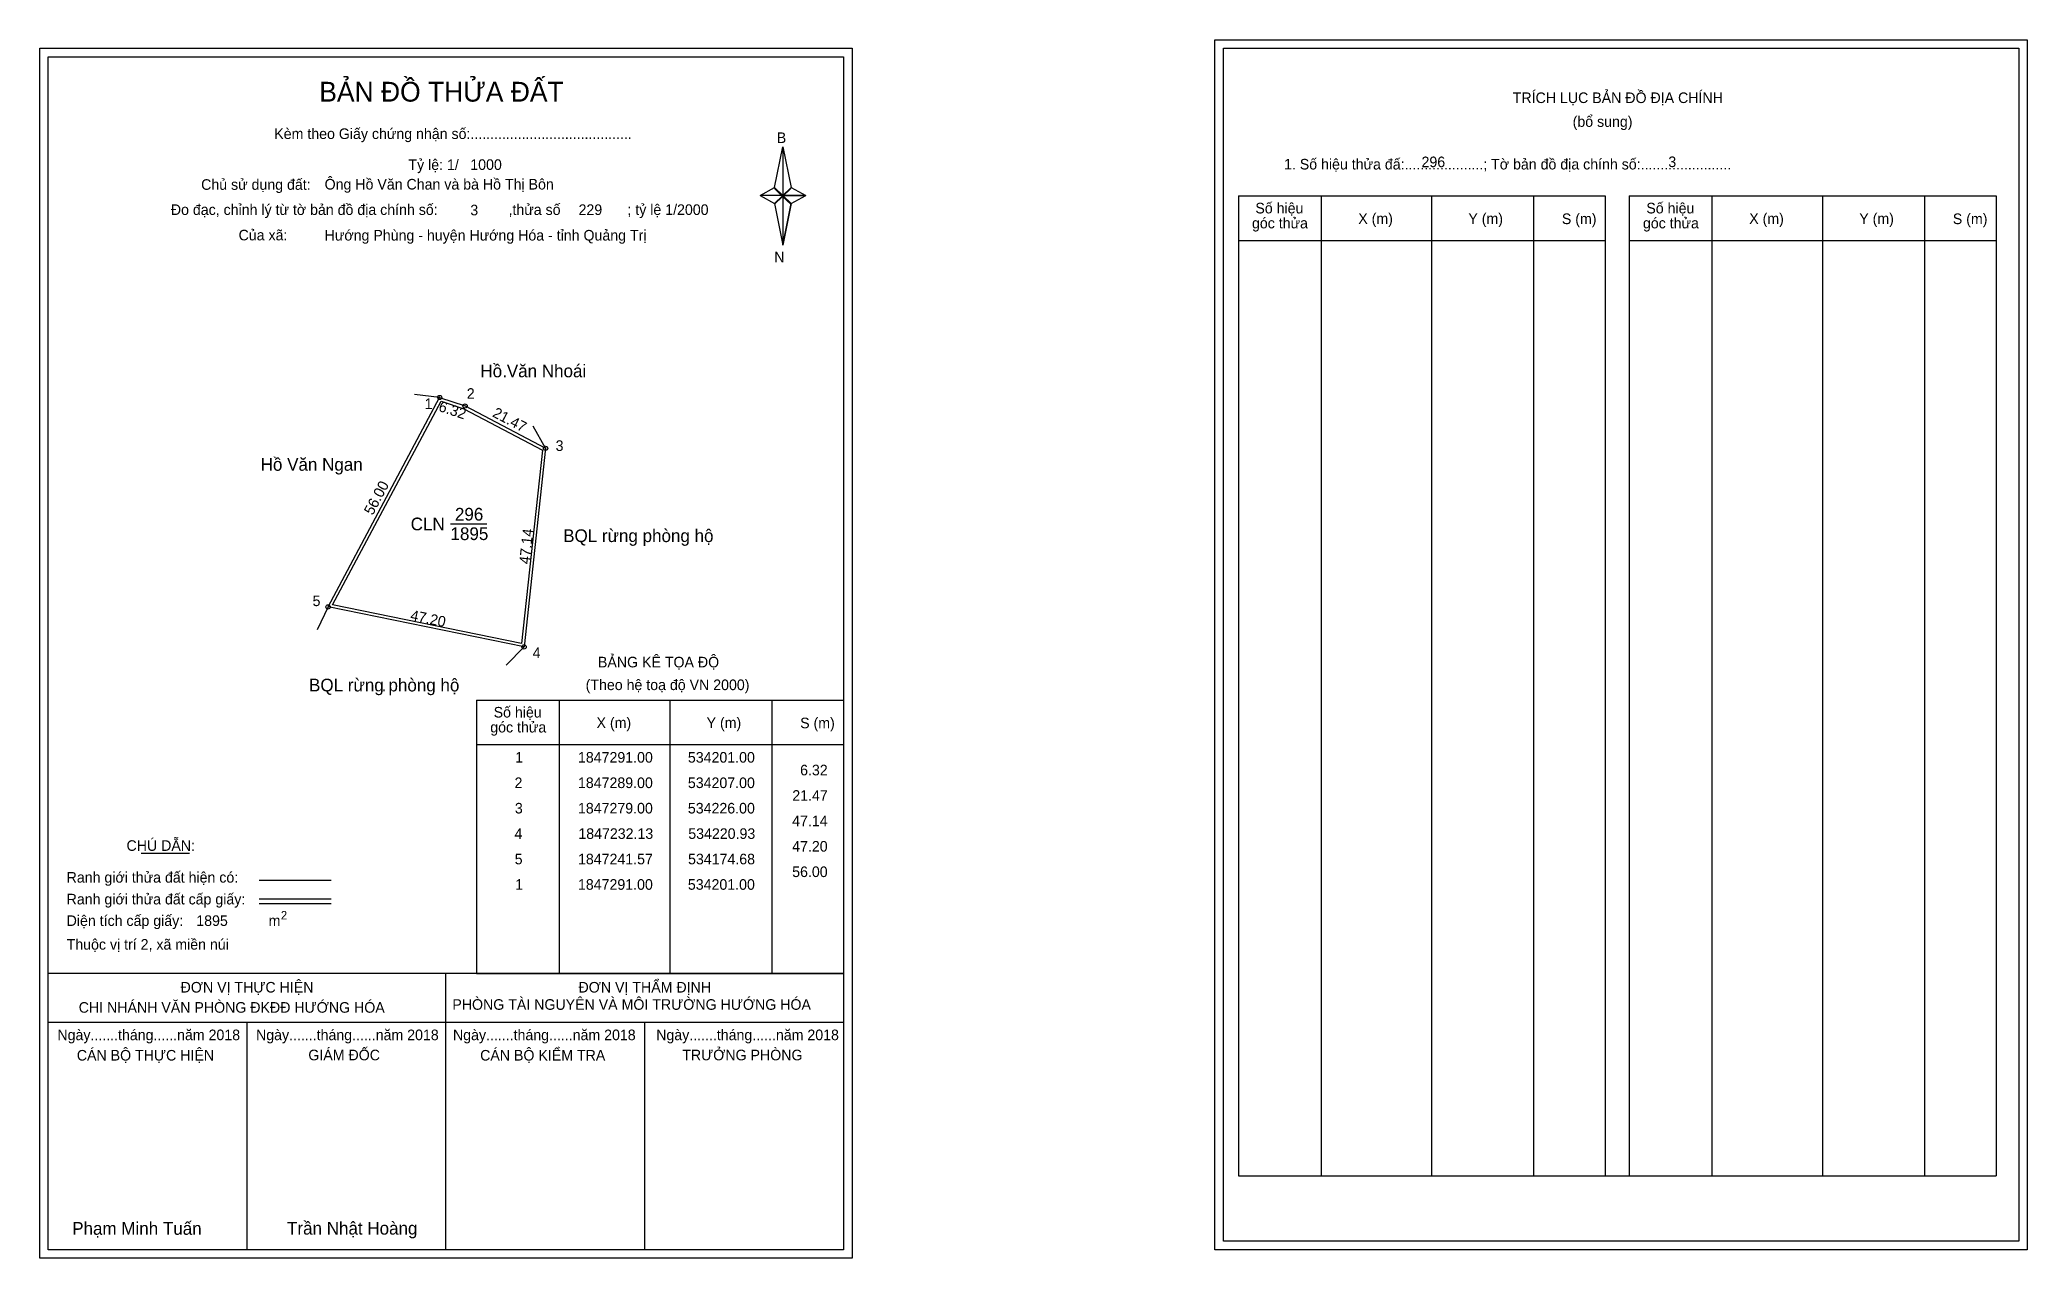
# Model space of a CAD drawing. Extents: x 534107 to 534576, y 1847088 to 1847375.
import ezdxf

# ---------------------------------------------------------------- set-up
doc = ezdxf.new("R2010")
doc.units = 0
for name, color, linetype in [('Level 1', 7, 'Continuous'), ('Level 10', 7, 'Continuous'), ('Level 11', 7, 'Continuous'), ('Level 13', 7, 'Continuous'), ('Level 27', 7, 'Continuous'), ('Level 3', 7, 'Continuous'), ('Level 36', 7, 'Continuous'), ('Level 49', 7, 'Continuous'), ('Level 53', 7, 'Continuous'), ('Level 55', 7, 'Continuous'), ('Level 6', 7, 'Continuous'), ('Level 60', 7, 'Continuous'), ('Level 63', 7, 'Continuous'), ('Level 9', 7, 'Continuous')]:
    doc.layers.add(name, color=color, linetype=linetype)

msp = doc.modelspace()

# ---------------------------------------------------------------- linework, layer by layer
at = {"layer": 'Level 1'}
for p, q in [((534108.64, 1847371.43), (534108.64, 1847371.43)), ((534385.96, 1847373.43), (534385.96, 1847373.43)), ((534280.06, 1847340.55), (534282.03, 1847350.19)), ((534282.03, 1847350.19), (534282.03, 1847338.66)), ((534282.03, 1847350.19), (534283.99, 1847340.55)), ((534276.61, 1847338.66), (534280.06, 1847340.55)), ((534280.06, 1847340.55), (534282.03, 1847338.66)), ((534281.88, 1847338.44), (534280.06, 1847340.33)), ((534282.03, 1847338.66), (534280.06, 1847336.82)), ((534281.88, 1847338.44), (534280.06, 1847336.6)), ((534280.06, 1847336.6), (534281.88, 1847338.44)), ((534280.06, 1847336.82), (534282.03, 1847326.96)), ((534283.85, 1847340.33), (534281.88, 1847338.44)), ((534281.88, 1847338.44), (534283.85, 1847340.33)), ((534283.85, 1847336.6), (534281.88, 1847338.44)), ((534283.99, 1847340.55), (534282.03, 1847338.66)), ((534282.03, 1847338.66), (534282.03, 1847326.96)), ((534282.03, 1847338.66), (534287.44, 1847338.66)), ((534282.03, 1847338.66), (534283.99, 1847336.82)), ((534283.99, 1847336.82), (534282.03, 1847326.96)), ((534283.99, 1847336.82), (534287.44, 1847338.66)), ((534389.49, 1847338.57), (534476.09, 1847338.57)), ((534409.08, 1847107.31), (534409.08, 1847338.57)), ((534435.15, 1847107.31), (534435.15, 1847338.57)), ((534459.13, 1847338.57), (534459.13, 1847107.31)), ((534476.09, 1847338.57), (534476.09, 1847107.31)), ((534481.75, 1847338.57), (534568.35, 1847338.57)), ((534501.34, 1847107.31), (534501.34, 1847338.57)), ((534527.41, 1847107.31), (534527.41, 1847338.57)), ((534551.38, 1847338.57), (534551.38, 1847107.31)), ((534568.35, 1847338.57), (534568.35, 1847107.31)), ((534389.49, 1847328.05), (534476.09, 1847328.05)), ((534481.75, 1847328.05), (534568.35, 1847328.05)), ((534209.73, 1847219.6), (534296.33, 1847219.6)), ((534229.32, 1847155.08), (534229.32, 1847219.6)), ((534255.39, 1847155.08), (534255.39, 1847219.6)), ((534279.36, 1847219.6), (534279.36, 1847155.08)), ((534209.73, 1847209.07), (534296.33, 1847209.07)), ((534130.55, 1847183.49), (534141.96, 1847183.49)), ((534158.42, 1847177.09), (534175.43, 1847177.09)), ((534158.42, 1847172.64), (534175.43, 1847172.64)), ((534158.42, 1847171.55), (534175.43, 1847171.55)), ((534215.46, 1847155.08), (534108.63, 1847155.08)), ((534296.33, 1847155.08), (534191.49, 1847155.08)), ((534202.48, 1847089.85), (534202.48, 1847155.08)), ((534209.73, 1847155.07), (534296.33, 1847155.07)), ((534296.33, 1847143.53), (534108.63, 1847143.53)), ((534155.56, 1847089.85), (534155.56, 1847143.53)), ((534249.41, 1847089.85), (534249.41, 1847143.53)), ((534389.49, 1847107.31), (534568.35, 1847107.31)), ((534296.33, 1847089.85), (534296.33, 1847089.85)), ((534573.66, 1847091.85), (534573.66, 1847091.85))]:
    msp.add_line(p, q, dxfattribs=at)
for points in [[(534280.06, 1847340.55), (534282.03, 1847350.19), (534282.03, 1847338.66)], [(534276.61, 1847338.66), (534280.06, 1847336.82), (534282.03, 1847338.66)], [(534282.03, 1847338.66), (534283.99, 1847340.55), (534287.44, 1847338.66)], [(534282.03, 1847338.66), (534282.03, 1847326.96), (534283.99, 1847336.82)]]:
    msp.add_lwpolyline(points, close=True, dxfattribs=at)
at = {"layer": 'Level 10'}
for points in [[(534174.68, 1847241.57), (534201, 1847291), (534207, 1847289), (534226, 1847279), (534220.93, 1847232.13)], [(534175.74, 1847242.07), (534201.34, 1847290.15), (534206.72, 1847288.35), (534225.25, 1847278.6), (534220.32, 1847232.97)]]:
    msp.add_lwpolyline(points, close=True, dxfattribs=at)
at = {"layer": 'Level 11'}
for centre in [(534201, 1847291), (534207, 1847289), (534226, 1847279), (534174.68, 1847241.57), (534174.68, 1847241.57), (534220.93, 1847232.13)]:
    msp.add_circle(centre, 0.5, dxfattribs=at)
at = {"layer": 'Level 27'}
for p, q in [((534201, 1847291), (534195.04, 1847291.7)), ((534226, 1847279), (534223.08, 1847284.24)), ((534174.68, 1847241.57), (534172.09, 1847236.16)), ((534220.93, 1847232.13), (534216.74, 1847227.84))]:
    msp.add_line(p, q, dxfattribs=at)
at = {"layer": 'Level 3'}
for p, q in [((534389.49, 1847338.57), (534389.49, 1847107.31)), ((534481.75, 1847338.57), (534481.75, 1847107.31)), ((534209.73, 1847219.6), (534209.73, 1847155.08))]:
    msp.add_line(p, q, dxfattribs=at)
at = {"layer": 'Level 63'}
for points in [[(534383.96, 1847375.43), (534575.66, 1847375.43), (534575.66, 1847089.85), (534383.96, 1847089.85)], [(534106.63, 1847373.43), (534298.33, 1847373.43), (534298.33, 1847087.85), (534106.63, 1847087.85)], [(534108.63, 1847371.43), (534296.33, 1847371.43), (534296.33, 1847089.85), (534108.63, 1847089.85)], [(534385.96, 1847373.43), (534573.66, 1847373.43), (534573.66, 1847091.85), (534385.96, 1847091.85)]]:
    msp.add_lwpolyline(points, close=True, dxfattribs=at)
at = {"layer": 'Level 9'}
msp.add_line((534203.56, 1847261.15), (534212.15, 1847261.15), dxfattribs=at)

# ---------------------------------------------------------------- texts
at = {"layer": 'Level 1'}
for s, height, p in [('BẢN ĐỒ THỬA ĐẤT', 4.6657, (534172.6, 1847360.83)), ('TRÍCH LỤC BẢN ĐỒ ĐỊA CHÍNH', 2.5, (534454.25, 1847360.49)), ('(bổ sung)', 2.5, (534468.38, 1847354.87)), ('Kèm theo Giấy chứng nhận số:.........................................', 2.5, (534161.98, 1847352)), ('B', 2.5, (534280.57, 1847351.06)), ('1. Số hiệu thửa đấ:....................; Tờ bản đồ địa chính số:.......................', 2.5, (534400.27, 1847344.81)), ('Chủ sử dụng đất:', 2.5, (534144.72, 1847340.01)), ('Đo đạc, chỉnh lý từ tờ bản đồ địa chính số:                  ,thửa số                 ; tỷ lệ 1/2000', 2.5, (534137.57, 1847334.08)), ('Số hiệu', 2.5, (534393.51, 1847334.44)), ('Số hiệu', 2.5, (534485.77, 1847334.44)), ('góc thửa', 2.5, (534392.71, 1847330.91)), ('X (m)', 2.5, (534417.79, 1847331.97)), ('Y (m)', 2.5, (534443.77, 1847331.97)), ('S (m)', 2.5, (534465.84, 1847331.92)), ('góc thửa', 2.5, (534484.97, 1847330.91)), ('X (m)', 2.5, (534510.05, 1847331.97)), ('Y (m)', 2.5, (534536.02, 1847331.97)), ('S (m)', 2.5, (534558.1, 1847331.92)), ('Của xã:', 2.5, (534153.56, 1847328.08)), ('N', 2.5, (534279.97, 1847322.89)), ('BẢNG KÊ TỌA ĐỘ', 2.5, (534238.36, 1847227.3)), ('(Theo hệ toạ độ VN 2000)', 2.5, (534235.46, 1847221.94)), ('góc thửa', 2.5, (534212.95, 1847211.94)), ('Số hiệu', 2.5, (534213.75, 1847215.47)), ('X (m)', 2.5, (534238.03, 1847212.99)), ('Y (m)', 2.5, (534264, 1847212.99)), ('S (m)', 2.5, (534286.08, 1847212.94)), ('CHÚ DẪN:', 2.5, (534127.11, 1847184)), ('Ranh giới thửa đất hiện có:', 2.5, (534112.98, 1847176.5)), ('Ranh giới thửa đất cấp giấy:', 2.5, (534112.98, 1847171.36)), ('Diện tích cấp giấy:', 2.5, (534112.98, 1847166.28)), ('m', 2.5, (534160.64, 1847166.3)), ('2', 2, (534163.54, 1847167.81)), ('Thuộc vị trí 2, xã miền núi', 2.5, (534112.98, 1847160.68)), ('ĐƠN VỊ THỰC HIỆN', 2.5, (534139.87, 1847150.56)), ('ĐƠN VỊ THẨM ĐỊNH', 2.5, (534233.77, 1847150.56)), ('CHI NHÁNH VĂN PHÒNG ĐKĐĐ HƯỚNG HÓA', 2.5, (534115.83, 1847145.8)), ('PHÒNG TÀI NGUYÊN VÀ MÔI TRƯỜNG HƯỚNG HÓA', 2.5, (534204, 1847146.49)), ('Ngày.......tháng......năm 2018', 2.5, (534110.8, 1847139.32)), ('Ngày.......tháng......năm 2018', 2.5, (534157.67, 1847139.32)), ('Ngày.......tháng......năm 2018', 2.5, (534204.15, 1847139.32)), ('Ngày.......tháng......năm 2018', 2.5, (534252.11, 1847139.32)), ('CÁN BỘ THỰC HIỆN', 2.5, (534115.38, 1847134.51)), ('GIÁM ĐỐC', 2.5, (534170.02, 1847134.57)), ('CÁN BỘ KIỂM TRA', 2.5, (534210.56, 1847134.51)), ('TRƯỞNG PHÒNG', 2.5, (534258.25, 1847134.57)), ('Phạm Minh Tuấn', 3, (534114.29, 1847093.39)), ('Trần Nhật Hoàng', 3, (534164.99, 1847093.44))]:
    msp.add_text(s, height=height, dxfattribs=at).set_placement(p)
at = {"layer": 'Level 11'}
msp.add_text('Tỷ lệ: 1/', height=2.5, dxfattribs=at).set_placement((534193.64, 1847344.69))
at = {"layer": 'Level 13'}
for s, p in [('CLN', (534194.17, 1847259.65)), ('296', (534204.61, 1847261.95)), ('1895', (534203.57, 1847257.35))]:
    msp.add_text(s, height=3, dxfattribs=at).set_placement(p)
at = {"layer": 'Level 36'}
for p in [(534215.8, 1847295.77), (534187.32, 1847221.63)]:
    msp.add_text('.', height=3, dxfattribs=at).set_placement(p)
at = {"layer": 'Level 49'}
for s, rotation, p in [('6.32', 341.5651, (534200.57, 1847287.87)), ('21.47', 332.2415, (534213.27, 1847286.6)), ('56.00', 61.966, (534185.21, 1847263.05)), ('47.14', 83.8262, (534222.23, 1847251.58)), ('47.20', 348.4639, (534193.96, 1847238.45))]:
    msp.add_text(s, height=2.5, rotation=rotation, dxfattribs=at).set_placement(p)
at = {"layer": 'Level 53'}
for s, p in [('1', (534218.83, 1847204.82)), ('1847291.00', (534233.65, 1847204.82)), ('534201.00', (534259.59, 1847204.82)), ('2', (534218.68, 1847198.82)), ('1847289.00', (534233.65, 1847198.82)), ('534207.00', (534259.59, 1847198.82)), ('6.32', (534286.07, 1847201.82)), ('21.47', (534284.23, 1847195.82)), ('3', (534218.76, 1847192.82)), ('1847279.00', (534233.65, 1847192.82)), ('534226.00', (534259.59, 1847192.82)), ('47.14', (534284.19, 1847189.82)), ('4', (534218.67, 1847186.82)), ('1847232.13', (534233.74, 1847186.82)), ('534220.93', (534259.68, 1847186.82)), ('47.20', (534284.2, 1847183.82)), ('5', (534218.72, 1847180.82)), ('1847241.57', (534233.66, 1847180.82)), ('534174.68', (534259.63, 1847180.82)), ('1', (534218.83, 1847174.82)), ('1847291.00', (534233.65, 1847174.82)), ('534201.00', (534259.59, 1847174.82)), ('56.00', (534284.2, 1847177.82))]:
    msp.add_text(s, height=2.5, dxfattribs=at).set_placement(p)
at = {"layer": 'Level 55'}
for s, height, p in [('295', 0.11, (534200.88, 1847290.89)), ('1', 0.4, (534200.89, 1847291)), ('0', 0.11, (534200.96, 1847290.89)), ('0', 0.11, (534200.96, 1847290.89)), ('2', 0.4, (534206.86, 1847289)), ('0', 0.11, (534206.96, 1847288.89)), ('0', 0.11, (534206.96, 1847288.89)), ('3', 0.4, (534225.88, 1847279)), ('0', 0.11, (534225.96, 1847278.89)), ('0', 0.11, (534225.96, 1847278.89)), ('5', 0.4, (534174.55, 1847241.57)), ('295', 0.11, (534174.56, 1847241.46)), ('0', 0.11, (534174.64, 1847241.46)), ('0', 0.11, (534174.64, 1847241.46)), ('4', 0.4, (534220.79, 1847232.13)), ('0', 0.11, (534220.89, 1847232.02)), ('0', 0.11, (534220.89, 1847232.02))]:
    msp.add_text(s, height=height, dxfattribs=at).set_placement(p)
at = {"layer": 'Level 6'}
for s, p in [('1000', (534208.24, 1847344.71)), ('296', (534432.72, 1847345.35)), ('3', (534490.96, 1847345.37)), ('Ông Hồ Văn Chan và bà Hồ Thị Bôn', (534173.86, 1847340.08)), ('3', (534208.24, 1847333.99)), ('229', (534233.79, 1847334.07)), ('Hướng Phùng - huyện Hướng Hóa - tỉnh Quảng Trị', (534173.87, 1847328.04)), ('1895', (534143.58, 1847166.28))]:
    msp.add_text(s, height=2.5, dxfattribs=at).set_placement(p)
at = {"layer": 'Level 60'}
for s, p in [('Hồ Văn Nhoái', (534210.62, 1847295.77)), ('Hồ Văn Ngan', (534158.77, 1847273.71)), ('BQL rừng phòng hộ', (534230.16, 1847256.88)), ('BQL rừng phòng hộ', (534170.19, 1847221.63))]:
    msp.add_text(s, height=3, dxfattribs=at).set_placement(p)
at = {"layer": 'Level 9'}
for s, p in [('1', (534197.47, 1847288.27)), ('2', (534207.41, 1847290.69)), ('3', (534228.37, 1847278.39)), ('5', (534171.02, 1847241.76)), ('4', (534222.96, 1847229.51))]:
    msp.add_text(s, height=2.5, dxfattribs=at).set_placement(p)

doc.saveas('drawing.dxf')
